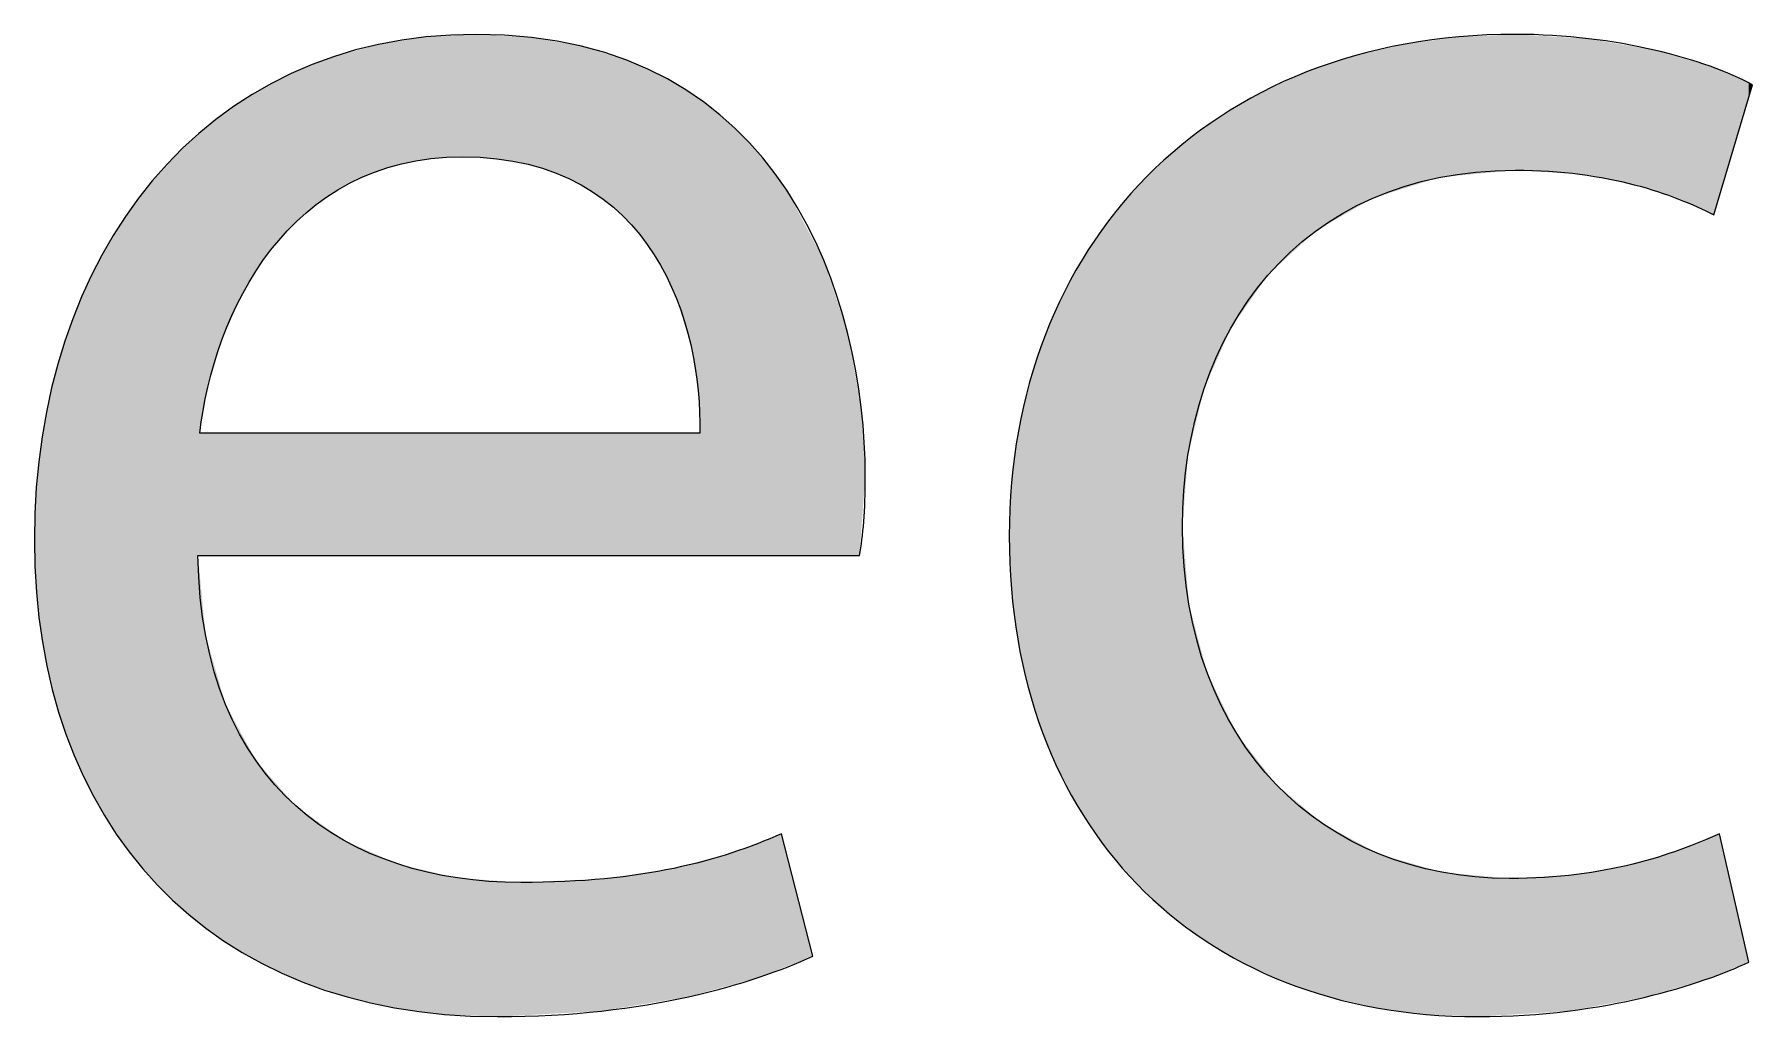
# Model space of a CAD drawing. Extents: x 0 to 360, y -268 to 0.
# Drawn here: x 19.016 to 21.663, y -160.834 to -159.32 of the extents above; entities that cross this region are included whole.
import ezdxf

# ---------------------------------------------------------------- set-up
doc = ezdxf.new("R2010")
doc.units = 0
doc.layers.add('LAYER_1', color=7, linetype='CONTINUOUS')

# ---------------------------------------------------------------- blocks, each defined once
blk = doc.blocks.new('*U109')
at = {"layer": 'LAYER_1', "color": 250}
for points in [[(19.5395, -159.5322), (19.5011, -159.3477), (19.5395, -159.3372)], [(19.5456, -159.5303), (19.5395, -159.3372), (19.5456, -159.3355)], [(19.5703, -159.5228), (19.5456, -159.3355), (19.5703, -159.3316)], [(19.5757, -159.5211), (19.5703, -159.3316), (19.5757, -159.3308)], [(19.5813, -159.5194), (19.5757, -159.3308), (19.5813, -159.3299)], [(19.619, -159.5127), (19.5813, -159.3299), (19.619, -159.3239)], [(19.6265, -159.5114), (19.619, -159.3239), (19.6265, -159.3236)], [(19.6476, -159.5102), (19.6265, -159.3236), (19.6476, -159.3225)], [(19.6675, -159.5091), (19.6476, -159.3225), (19.6675, -159.3215)], [(19.6753, -159.5086), (19.6675, -159.3215), (19.6753, -159.3211)], [(19.6963, -159.5098), (19.6753, -159.3211), (19.6963, -159.32)], [(19.6753, -159.5086), (19.6753, -159.3211), (19.6963, -159.5098)], [(19.6963, -159.5098), (19.6963, -159.32), (19.7283, -159.5116)], [(19.7283, -159.5116), (19.7283, -159.3218), (19.7292, -159.5117)], [(19.7292, -159.5117), (19.7292, -159.3218), (19.7652, -159.5181)], [(19.7652, -159.5181), (19.7652, -159.3238), (19.7763, -159.5201)], [(19.7763, -159.5201), (19.7763, -159.3244), (19.7816, -159.5218)], [(19.7816, -159.5218), (19.7816, -159.3247), (19.8195, -159.5337)], [(19.8195, -159.5337), (19.8195, -159.3314), (19.8581, -159.5519)], [(19.8581, -159.5519), (19.8581, -159.3381), (19.8589, -159.5524)], [(19.8589, -159.5524), (19.8589, -159.3383), (19.8894, -159.5722)], [(19.466, -159.5705), (19.4341, -159.3712), (19.466, -159.3585)], [(19.4764, -159.5642), (19.466, -159.3585), (19.4764, -159.3544)], [(19.492, -159.5548), (19.4764, -159.3544), (19.492, -159.3501)], [(19.4975, -159.5516), (19.492, -159.3501), (19.4975, -159.3487)], [(19.5011, -159.5494), (19.4975, -159.3487), (19.5011, -159.3477)], [(19.8894, -159.5722), (19.8894, -159.3477), (19.8922, -159.5741)], [(19.8922, -159.5741), (19.8922, -159.3486), (19.8942, -159.5757)], [(19.8942, -159.5757), (19.8942, -159.3492), (19.9222, -159.5997)], [(19.9222, -159.5997), (19.9222, -159.3579), (19.9286, -159.6068)], [(19.9286, -159.6068), (19.9286, -159.3599), (19.9483, -159.6284)], [(19.4053, -159.6226), (19.3795, -159.3973), (19.4053, -159.3835)], [(19.4115, -159.6167), (19.4053, -159.3835), (19.4115, -159.3802)], [(19.4185, -159.61), (19.4115, -159.3802), (19.4185, -159.3774)], [(19.4293, -159.5997), (19.4185, -159.3774), (19.4293, -159.3732)], [(19.4341, -159.595), (19.4293, -159.3732), (19.4341, -159.3712)], [(19.9483, -159.6284), (19.9483, -159.369), (19.9706, -159.6595)], [(19.9706, -159.6595), (19.9706, -159.3793), (19.9894, -159.6926)], [(19.9894, -159.6926), (19.9894, -159.388), (19.9911, -159.6963)], [(19.9911, -159.6963), (19.9911, -159.3887), (20.0009, -159.7182)], [(19.351, -159.6947), (19.3366, -159.4225), (19.351, -159.4126)], [(19.3567, -159.6851), (19.351, -159.4126), (19.3567, -159.4095)], [(19.3572, -159.6843), (19.3567, -159.4095), (19.3572, -159.4092)], [(19.3658, -159.6723), (19.3572, -159.4092), (19.3658, -159.4047)], [(19.3795, -159.6528), (19.3658, -159.4047), (19.3795, -159.3973)], [(20.0009, -159.7182), (20.0009, -159.395), (20.0049, -159.727)], [(20.0049, -159.727), (20.0049, -159.3975), (20.0238, -159.788)], [(20.0238, -159.788), (20.0238, -159.4095), (20.0269, -159.7981)], [(20.0269, -159.7981), (20.0269, -159.4115), (20.0383, -159.8686)], [(20.0383, -159.8686), (20.0383, -159.4188), (20.041, -159.9344)], [(19.3046, -159.7906), (19.2951, -159.4511), (19.3046, -159.4445)], [(19.3071, -159.7851), (19.3046, -159.4445), (19.3071, -159.4428)], [(19.3103, -159.778), (19.3071, -159.4428), (19.3103, -159.4407)], [(19.3366, -159.7192), (19.3103, -159.4407), (19.3366, -159.4225)], [(19.2705, -160.1232), (19.2676, -159.475), (19.2705, -159.4724)], [(19.2797, -159.8817), (19.2705, -159.4724), (19.2797, -159.4645)], [(19.2828, -159.8635), (19.2797, -159.4645), (19.2828, -159.4617)], [(19.2951, -159.8226), (19.2828, -159.4617), (19.2951, -159.4511)], [(19.2438, -160.6671), (19.2049, -159.5374), (19.2438, -159.4956)], [(19.2534, -160.6762), (19.2438, -159.4956), (19.2534, -159.4872)], [(19.2438, -160.6671), (19.2438, -159.4956), (19.2534, -160.6762)], [(19.2676, -160.6868), (19.2534, -159.4872), (19.2676, -159.475)], [(19.2534, -160.6762), (19.2534, -159.4872), (19.2676, -160.6868)], [(19.1973, -160.6216), (19.1615, -159.5929), (19.1973, -159.5455)], [(19.2049, -160.6304), (19.1973, -159.5455), (19.2049, -159.5374)], [(19.1973, -160.6216), (19.1973, -159.5455), (19.2049, -160.6304)], [(19.2049, -160.6304), (19.2049, -159.5374), (19.2438, -160.6671)], [(19.1558, -160.5712), (19.1236, -159.6535), (19.1558, -159.6005)], [(19.1615, -160.5795), (19.1558, -159.6005), (19.1615, -159.5929)], [(19.1558, -160.5712), (19.1558, -159.6005), (19.1615, -160.5795)], [(19.1615, -160.5795), (19.1615, -159.5929), (19.1973, -160.6216)], [(19.1236, -160.5238), (19.1194, -159.6603), (19.1236, -159.6535)], [(19.1236, -160.5238), (19.1236, -159.6535), (19.1558, -160.5712)], [(19.1194, -160.5161), (19.0911, -159.7187), (19.1194, -159.6603)], [(19.1194, -160.5161), (19.1194, -159.6603), (19.1236, -160.5238)], [(19.0883, -160.4565), (19.0642, -159.788), (19.0883, -159.7245)], [(19.0911, -160.4633), (19.0883, -159.7245), (19.0911, -159.7187)], [(19.0883, -160.4565), (19.0883, -159.7245), (19.0911, -160.4633)], [(19.0911, -160.4633), (19.0911, -159.7187), (19.1194, -160.5161)], [(19.0642, -160.3984), (19.0624, -159.7928), (19.0642, -159.788)], [(19.0642, -160.3984), (19.0642, -159.788), (19.0883, -160.4565)], [(19.0624, -160.3926), (19.0431, -159.8612), (19.0624, -159.7928)], [(19.0624, -160.3926), (19.0624, -159.7928), (19.0642, -160.3984)], [(19.0421, -160.3246), (19.0279, -159.9378), (19.0421, -159.8647)], [(19.0431, -160.3294), (19.0421, -159.8647), (19.0431, -159.8612)], [(19.0421, -160.3246), (19.0421, -159.8647), (19.0431, -160.3294)], [(19.0431, -160.3294), (19.0431, -159.8612), (19.0624, -160.3926)], [(19.0275, -160.2526), (19.0187, -160.0173), (19.0275, -159.94)], [(19.0279, -160.2563), (19.0275, -159.94), (19.0279, -159.9378)], [(19.0275, -160.2526), (19.0275, -159.94), (19.0279, -160.2563)], [(19.0279, -160.2563), (19.0279, -159.9378), (19.0421, -160.3246)], [(19.0185, -160.1766), (19.0155, -160.0991), (19.0185, -160.0182)], [(19.0187, -160.1795), (19.0185, -160.0182), (19.0187, -160.0173)], [(19.0185, -160.1766), (19.0185, -160.0182), (19.0187, -160.1795)], [(19.0187, -160.1795), (19.0187, -160.0173), (19.0275, -160.2526)], [(19.2676, -160.6868), (19.2676, -160.1232), (19.2705, -160.689)], [(19.2705, -160.689), (19.2705, -160.1532), (19.2797, -160.6959)], [(19.2797, -160.6959), (19.2797, -160.2473), (19.2828, -160.6983)], [(19.2828, -160.6983), (19.2828, -160.2582), (19.2951, -160.7075)], [(19.2951, -160.7075), (19.2951, -160.3002), (19.3046, -160.7147)], [(19.3046, -160.7147), (19.3046, -160.3332), (19.3071, -160.7166)], [(19.3071, -160.7166), (19.3071, -160.3417), (19.3103, -160.7184)], [(19.3103, -160.7184), (19.3103, -160.3525), (19.3366, -160.7341)], [(19.3366, -160.7341), (19.3366, -160.4013), (19.351, -160.7426)], [(19.351, -160.7426), (19.351, -160.4279), (19.3567, -160.746)], [(19.3567, -160.746), (19.3567, -160.4384), (19.3572, -160.7463)], [(19.3572, -160.7463), (19.3572, -160.4394), (19.3658, -160.7514)], [(19.3658, -160.7514), (19.3658, -160.4491), (19.3795, -160.7577)], [(19.3795, -160.7577), (19.3795, -160.4647), (19.4053, -160.7694)], [(19.4053, -160.7694), (19.4053, -160.4939), (19.4115, -160.7723)], [(19.4115, -160.7723), (19.4115, -160.501), (19.4185, -160.7755)], [(19.4185, -160.7755), (19.4185, -160.5089), (19.4293, -160.7804)], [(19.4293, -160.7804), (19.4293, -160.5166), (19.4341, -160.782)], [(19.4341, -160.782), (19.4341, -160.5201), (19.466, -160.7927)], [(19.466, -160.7927), (19.466, -160.543), (19.4764, -160.7962)], [(19.4764, -160.7962), (19.4764, -160.5504), (19.492, -160.8015)], [(20.1669, -160.7593), (20.1381, -160.5628), (20.1669, -160.5518)], [(19.492, -160.8015), (19.492, -160.5616), (19.4975, -160.8033)], [(19.4975, -160.8033), (19.4975, -160.564), (19.5011, -160.8041)], [(19.5011, -160.8041), (19.5011, -160.5656), (19.5395, -160.8129)], [(19.5395, -160.8129), (19.5395, -160.5825), (19.5456, -160.8143)], [(20.0902, -160.7845), (20.0466, -160.5929), (20.0902, -160.5813)], [(20.0955, -160.783), (20.0902, -160.5813), (20.0955, -160.5792)], [(20.1323, -160.7728), (20.0955, -160.5792), (20.1323, -160.5651)], [(20.1381, -160.7706), (20.1323, -160.5651), (20.1381, -160.5628)], [(19.5456, -160.8143), (19.5456, -160.5852), (19.5703, -160.82)], [(19.5703, -160.82), (19.5703, -160.596), (19.5757, -160.8207)], [(19.5757, -160.8207), (19.5757, -160.5984), (19.5813, -160.8214)], [(19.5813, -160.8214), (19.5813, -160.5997), (19.619, -160.8264)], [(19.619, -160.8264), (19.619, -160.6085), (19.6265, -160.8274)], [(19.6265, -160.8274), (19.6265, -160.6103), (19.6476, -160.8302)], [(19.9706, -160.8116), (19.9483, -160.613), (19.9706, -160.6096)], [(19.9894, -160.8085), (19.9706, -160.6096), (19.9894, -160.6068)], [(19.9911, -160.8082), (19.9894, -160.6068), (19.9911, -160.6066)], [(20.0009, -160.8066), (19.9911, -160.6066), (20.0009, -160.6051)], [(20.0049, -160.806), (20.0009, -160.6051), (20.0049, -160.604)], [(20.0238, -160.8028), (20.0049, -160.604), (20.0238, -160.599)], [(20.0269, -160.802), (20.0238, -160.599), (20.0269, -160.5982)], [(20.0383, -160.7988), (20.0269, -160.5982), (20.0383, -160.5951)], [(20.041, -160.7981), (20.0383, -160.5951), (20.041, -160.5944)], [(20.0466, -160.7965), (20.041, -160.5944), (20.0466, -160.5929)], [(19.6476, -160.8302), (19.6476, -160.6152), (19.6675, -160.831)], [(19.6675, -160.831), (19.6675, -160.6199), (19.6753, -160.8313)], [(19.6753, -160.8313), (19.6753, -160.6204), (19.6963, -160.8322)], [(19.6963, -160.8322), (19.6963, -160.622), (19.7283, -160.8336)], [(19.7283, -160.8336), (19.7283, -160.6242), (19.7292, -160.8336)], [(19.7763, -160.8311), (19.7652, -160.6269), (19.7763, -160.6264)], [(19.7816, -160.8308), (19.7763, -160.6264), (19.7816, -160.6261)], [(19.8195, -160.8287), (19.7816, -160.6261), (19.8195, -160.6244)], [(19.8581, -160.8267), (19.8195, -160.6244), (19.8581, -160.6227)], [(19.8589, -160.8266), (19.8581, -160.6227), (19.8589, -160.6227)], [(19.8894, -160.825), (19.8589, -160.6227), (19.8894, -160.6213)], [(19.8922, -160.8245), (19.8894, -160.6213), (19.8922, -160.6212)], [(19.8942, -160.8242), (19.8922, -160.6212), (19.8942, -160.6211)], [(19.9222, -160.8196), (19.8942, -160.6211), (19.9222, -160.6169)], [(19.9286, -160.8185), (19.9222, -160.6169), (19.9286, -160.6159)], [(19.9483, -160.8153), (19.9286, -160.6159), (19.9483, -160.613)]]:
    blk.add_solid(points, dxfattribs=at)
at = {"layer": 'LAYER_1', "color": 250, "extrusion": (0, 0, -1)}
for points in [[(-19.5395, -159.5322), (-19.5395, -159.3372), (-19.5456, -159.5303)], [(-19.5456, -159.5303), (-19.5456, -159.3355), (-19.5703, -159.5228)], [(-19.5703, -159.5228), (-19.5703, -159.3316), (-19.5757, -159.5211)], [(-19.5757, -159.5211), (-19.5757, -159.3308), (-19.5813, -159.5194)], [(-19.5813, -159.5194), (-19.5813, -159.3299), (-19.619, -159.5127)], [(-19.619, -159.5127), (-19.619, -159.3239), (-19.6265, -159.5114)], [(-19.6265, -159.5114), (-19.6265, -159.3236), (-19.6476, -159.5102)], [(-19.6476, -159.5102), (-19.6476, -159.3225), (-19.6675, -159.5091)], [(-19.6675, -159.5091), (-19.6675, -159.3215), (-19.6753, -159.5086)], [(-19.7283, -159.5116), (-19.6963, -159.32), (-19.7283, -159.3218)], [(-19.7292, -159.5117), (-19.7283, -159.3218), (-19.7292, -159.3218)], [(-19.7652, -159.5181), (-19.7292, -159.3218), (-19.7652, -159.3238)], [(-19.7763, -159.5201), (-19.7652, -159.3238), (-19.7763, -159.3244)], [(-19.7816, -159.5218), (-19.7763, -159.3244), (-19.7816, -159.3247)], [(-19.8195, -159.5337), (-19.7816, -159.3247), (-19.8195, -159.3314)], [(-19.8581, -159.5519), (-19.8195, -159.3314), (-19.8581, -159.3381)], [(-19.8589, -159.5524), (-19.8581, -159.3381), (-19.8589, -159.3383)], [(-19.8894, -159.5722), (-19.8589, -159.3383), (-19.8894, -159.3477)], [(-19.466, -159.5705), (-19.466, -159.3585), (-19.4764, -159.5642)], [(-19.4764, -159.5642), (-19.4764, -159.3544), (-19.492, -159.5548)], [(-19.492, -159.5548), (-19.492, -159.3501), (-19.4975, -159.5516)], [(-19.4975, -159.5516), (-19.4975, -159.3487), (-19.5011, -159.5494)], [(-19.5011, -159.5494), (-19.5011, -159.3477), (-19.5395, -159.5322)], [(-19.8922, -159.5741), (-19.8894, -159.3477), (-19.8922, -159.3486)], [(-19.8942, -159.5757), (-19.8922, -159.3486), (-19.8942, -159.3492)], [(-19.9222, -159.5997), (-19.8942, -159.3492), (-19.9222, -159.3579)], [(-19.9286, -159.6068), (-19.9222, -159.3579), (-19.9286, -159.3599)], [(-19.9483, -159.6284), (-19.9286, -159.3599), (-19.9483, -159.369)], [(-19.4053, -159.6226), (-19.4053, -159.3835), (-19.4115, -159.6167)], [(-19.4115, -159.6167), (-19.4115, -159.3802), (-19.4185, -159.61)], [(-19.4185, -159.61), (-19.4185, -159.3774), (-19.4293, -159.5997)], [(-19.4293, -159.5997), (-19.4293, -159.3732), (-19.4341, -159.595)], [(-19.4341, -159.595), (-19.4341, -159.3712), (-19.466, -159.5705)], [(-19.9706, -159.6595), (-19.9483, -159.369), (-19.9706, -159.3793)], [(-19.9894, -159.6926), (-19.9706, -159.3793), (-19.9894, -159.388)], [(-19.9911, -159.6963), (-19.9894, -159.388), (-19.9911, -159.3887)], [(-20.0009, -159.7182), (-19.9911, -159.3887), (-20.0009, -159.395)], [(-19.351, -159.6947), (-19.351, -159.4126), (-19.3567, -159.6851)], [(-19.3567, -159.6851), (-19.3567, -159.4095), (-19.3572, -159.6843)], [(-19.3572, -159.6843), (-19.3572, -159.4092), (-19.3658, -159.6723)], [(-19.3658, -159.6723), (-19.3658, -159.4047), (-19.3795, -159.6528)], [(-19.3795, -159.6528), (-19.3795, -159.3973), (-19.4053, -159.6226)], [(-20.0049, -159.727), (-20.0009, -159.395), (-20.0049, -159.3975)], [(-20.0238, -159.788), (-20.0049, -159.3975), (-20.0238, -159.4095)], [(-20.0269, -159.7981), (-20.0238, -159.4095), (-20.0269, -159.4115)], [(-20.0383, -159.8686), (-20.0269, -159.4115), (-20.0383, -159.4188)], [(-20.041, -159.9344), (-20.0383, -159.4188), (-20.041, -159.4204)], [(-19.3046, -159.7906), (-19.3046, -159.4445), (-19.3071, -159.7851)], [(-19.3071, -159.7851), (-19.3071, -159.4428), (-19.3103, -159.778)], [(-19.3103, -159.778), (-19.3103, -159.4407), (-19.3366, -159.7192)], [(-19.3366, -159.7192), (-19.3366, -159.4225), (-19.351, -159.6947)], [(-20.041, -160.1232), (-20.041, -159.4204), (-20.0466, -160.1232)], [(-20.0466, -160.1232), (-20.041, -159.4204), (-20.0466, -159.424)], [(-20.0466, -160.1232), (-20.0466, -159.424), (-20.0902, -160.1232)], [(-20.0902, -160.1232), (-20.0466, -159.424), (-20.0902, -159.4605)], [(-19.2705, -159.9344), (-19.2705, -159.4724), (-19.2797, -159.8817)], [(-19.2797, -159.8817), (-19.2797, -159.4645), (-19.2828, -159.8635)], [(-19.2828, -159.8635), (-19.2828, -159.4617), (-19.2951, -159.8226)], [(-19.2951, -159.8226), (-19.2951, -159.4511), (-19.3046, -159.7906)], [(-20.0902, -160.1232), (-20.0902, -159.4605), (-20.0955, -160.1232)], [(-20.0955, -160.1232), (-20.0902, -159.4605), (-20.0955, -159.4648)], [(-20.0955, -160.1232), (-20.0955, -159.4648), (-20.1323, -160.1232)], [(-20.1323, -160.1232), (-20.0955, -159.4648), (-20.1323, -159.5042)], [(-19.2676, -160.1232), (-19.2676, -159.475), (-19.2705, -160.1232)], [(-20.1323, -160.1232), (-20.1323, -159.5042), (-20.1381, -160.1232)], [(-20.1381, -160.1232), (-20.1323, -159.5042), (-20.1381, -159.5105)], [(-20.1381, -160.1232), (-20.1381, -159.5105), (-20.1669, -160.1232)], [(-20.1669, -160.1232), (-20.1381, -159.5105), (-20.1669, -159.5493)], [(-20.1669, -160.1232), (-20.1669, -159.5493), (-20.1748, -160.1232)], [(-20.1748, -160.1232), (-20.1669, -159.5493), (-20.1748, -159.56)], [(-20.1748, -160.1232), (-20.1748, -159.56), (-20.215, -160.1232)], [(-20.215, -160.1232), (-20.1748, -159.56), (-20.215, -159.6358)], [(-20.215, -160.1232), (-20.215, -159.6358), (-20.2319, -160.1232)], [(-20.2319, -160.1232), (-20.215, -159.6358), (-20.2319, -159.6677)], [(-20.2319, -160.1232), (-20.2319, -159.6677), (-20.2693, -160.1232)], [(-20.2693, -160.1232), (-20.2319, -159.6677), (-20.2693, -159.7814)], [(-20.2693, -160.1232), (-20.2693, -159.7814), (-20.287, -160.1232)], [(-20.287, -160.1232), (-20.2693, -159.7814), (-20.287, -159.8794)], [(-20.287, -160.1232), (-20.287, -159.8794), (-20.2897, -160.0857)], [(-20.2897, -160.0857), (-20.287, -159.8794), (-20.2897, -159.8946)], [(-20.2897, -160.0857), (-20.2897, -159.8946), (-20.2959, -160.0006)], [(-19.2705, -160.1232), (-19.2705, -159.9344), (-19.2797, -160.1232)], [(-19.2797, -160.1232), (-19.2705, -159.9344), (-19.2797, -159.9344)], [(-19.2797, -160.1232), (-19.2797, -159.9344), (-19.2828, -160.1232)], [(-19.2828, -160.1232), (-19.2797, -159.9344), (-19.2828, -159.9344)], [(-19.2828, -160.1232), (-19.2828, -159.9344), (-19.2951, -160.1232)], [(-19.2951, -160.1232), (-19.2828, -159.9344), (-19.2951, -159.9344)], [(-19.2951, -160.1232), (-19.2951, -159.9344), (-19.3046, -160.1232)], [(-19.3046, -160.1232), (-19.2951, -159.9344), (-19.3046, -159.9344)], [(-19.3046, -160.1232), (-19.3046, -159.9344), (-19.3071, -160.1232)], [(-19.3071, -160.1232), (-19.3046, -159.9344), (-19.3071, -159.9344)], [(-19.3071, -160.1232), (-19.3071, -159.9344), (-19.3103, -160.1232)], [(-19.3103, -160.1232), (-19.3071, -159.9344), (-19.3103, -159.9344)], [(-19.3103, -160.1232), (-19.3103, -159.9344), (-19.3366, -160.1232)], [(-19.3366, -160.1232), (-19.3103, -159.9344), (-19.3366, -159.9344)], [(-19.3366, -160.1232), (-19.3366, -159.9344), (-19.351, -160.1232)], [(-19.351, -160.1232), (-19.3366, -159.9344), (-19.351, -159.9344)], [(-19.351, -160.1232), (-19.351, -159.9344), (-19.3567, -160.1232)], [(-19.3567, -160.1232), (-19.351, -159.9344), (-19.3567, -159.9344)], [(-19.3567, -160.1232), (-19.3567, -159.9344), (-19.3572, -160.1232)], [(-19.3572, -160.1232), (-19.3567, -159.9344), (-19.3572, -159.9344)], [(-19.3572, -160.1232), (-19.3572, -159.9344), (-19.3658, -160.1232)], [(-19.3658, -160.1232), (-19.3572, -159.9344), (-19.3658, -159.9344)], [(-19.3658, -160.1232), (-19.3658, -159.9344), (-19.3795, -160.1232)], [(-19.3795, -160.1232), (-19.3658, -159.9344), (-19.3795, -159.9344)], [(-19.3795, -160.1232), (-19.3795, -159.9344), (-19.4053, -160.1232)], [(-19.4053, -160.1232), (-19.3795, -159.9344), (-19.4053, -159.9344)], [(-19.4053, -160.1232), (-19.4053, -159.9344), (-19.4115, -160.1232)], [(-19.4115, -160.1232), (-19.4053, -159.9344), (-19.4115, -159.9344)], [(-19.4115, -160.1232), (-19.4115, -159.9344), (-19.4185, -160.1232)], [(-19.4185, -160.1232), (-19.4115, -159.9344), (-19.4185, -159.9344)], [(-19.4185, -160.1232), (-19.4185, -159.9344), (-19.4293, -160.1232)], [(-19.4293, -160.1232), (-19.4185, -159.9344), (-19.4293, -159.9344)], [(-19.4293, -160.1232), (-19.4293, -159.9344), (-19.4341, -160.1232)], [(-19.4341, -160.1232), (-19.4293, -159.9344), (-19.4341, -159.9344)], [(-19.4341, -160.1232), (-19.4341, -159.9344), (-19.466, -160.1232)], [(-19.466, -160.1232), (-19.4341, -159.9344), (-19.466, -159.9344)], [(-19.466, -160.1232), (-19.466, -159.9344), (-19.4764, -160.1232)], [(-19.4764, -160.1232), (-19.466, -159.9344), (-19.4764, -159.9344)], [(-19.4764, -160.1232), (-19.4764, -159.9344), (-19.492, -160.1232)], [(-19.492, -160.1232), (-19.4764, -159.9344), (-19.492, -159.9344)], [(-19.492, -160.1232), (-19.492, -159.9344), (-19.4975, -160.1232)], [(-19.4975, -160.1232), (-19.492, -159.9344), (-19.4975, -159.9344)], [(-19.4975, -160.1232), (-19.4975, -159.9344), (-19.5011, -160.1232)], [(-19.5011, -160.1232), (-19.4975, -159.9344), (-19.5011, -159.9344)], [(-19.5011, -160.1232), (-19.5011, -159.9344), (-19.5395, -160.1232)], [(-19.5395, -160.1232), (-19.5011, -159.9344), (-19.5395, -159.9344)], [(-19.5395, -160.1232), (-19.5395, -159.9344), (-19.5456, -160.1232)], [(-19.5456, -160.1232), (-19.5395, -159.9344), (-19.5456, -159.9344)], [(-19.5456, -160.1232), (-19.5456, -159.9344), (-19.5703, -160.1232)], [(-19.5703, -160.1232), (-19.5456, -159.9344), (-19.5703, -159.9344)], [(-19.5703, -160.1232), (-19.5703, -159.9344), (-19.5757, -160.1232)], [(-19.5757, -160.1232), (-19.5703, -159.9344), (-19.5757, -159.9344)], [(-19.5757, -160.1232), (-19.5757, -159.9344), (-19.5813, -160.1232)], [(-19.5813, -160.1232), (-19.5757, -159.9344), (-19.5813, -159.9344)], [(-19.5813, -160.1232), (-19.5813, -159.9344), (-19.619, -160.1232)], [(-19.619, -160.1232), (-19.5813, -159.9344), (-19.619, -159.9344)], [(-19.619, -160.1232), (-19.619, -159.9344), (-19.6265, -160.1232)], [(-19.6265, -160.1232), (-19.619, -159.9344), (-19.6265, -159.9344)], [(-19.6265, -160.1232), (-19.6265, -159.9344), (-19.6476, -160.1232)], [(-19.6476, -160.1232), (-19.6265, -159.9344), (-19.6476, -159.9344)], [(-19.6476, -160.1232), (-19.6476, -159.9344), (-19.6675, -160.1232)], [(-19.6675, -160.1232), (-19.6476, -159.9344), (-19.6675, -159.9344)], [(-19.6675, -160.1232), (-19.6675, -159.9344), (-19.6753, -160.1232)], [(-19.6753, -160.1232), (-19.6675, -159.9344), (-19.6753, -159.9344)], [(-19.6753, -160.1232), (-19.6753, -159.9344), (-19.6963, -160.1232)], [(-19.6963, -160.1232), (-19.6753, -159.9344), (-19.6963, -159.9344)], [(-19.6963, -160.1232), (-19.6963, -159.9344), (-19.7283, -160.1232)], [(-19.7283, -160.1232), (-19.6963, -159.9344), (-19.7283, -159.9344)], [(-19.7283, -160.1232), (-19.7283, -159.9344), (-19.7292, -160.1232)], [(-19.7292, -160.1232), (-19.7283, -159.9344), (-19.7292, -159.9344)], [(-19.7292, -160.1232), (-19.7292, -159.9344), (-19.7652, -160.1232)], [(-19.7652, -160.1232), (-19.7292, -159.9344), (-19.7652, -159.9344)], [(-19.7652, -160.1232), (-19.7652, -159.9344), (-19.7763, -160.1232)], [(-19.7763, -160.1232), (-19.7652, -159.9344), (-19.7763, -159.9344)], [(-19.7763, -160.1232), (-19.7763, -159.9344), (-19.7816, -160.1232)], [(-19.7816, -160.1232), (-19.7763, -159.9344), (-19.7816, -159.9344)], [(-19.7816, -160.1232), (-19.7816, -159.9344), (-19.8195, -160.1232)], [(-19.8195, -160.1232), (-19.7816, -159.9344), (-19.8195, -159.9344)], [(-19.8195, -160.1232), (-19.8195, -159.9344), (-19.8581, -160.1232)], [(-19.8581, -160.1232), (-19.8195, -159.9344), (-19.8581, -159.9344)], [(-19.8581, -160.1232), (-19.8581, -159.9344), (-19.8589, -160.1232)], [(-19.8589, -160.1232), (-19.8581, -159.9344), (-19.8589, -159.9344)], [(-19.8589, -160.1232), (-19.8589, -159.9344), (-19.8894, -160.1232)], [(-19.8894, -160.1232), (-19.8589, -159.9344), (-19.8894, -159.9344)], [(-19.8894, -160.1232), (-19.8894, -159.9344), (-19.8922, -160.1232)], [(-19.8922, -160.1232), (-19.8894, -159.9344), (-19.8922, -159.9344)], [(-19.8922, -160.1232), (-19.8922, -159.9344), (-19.8942, -160.1232)], [(-19.8942, -160.1232), (-19.8922, -159.9344), (-19.8942, -159.9344)], [(-19.8942, -160.1232), (-19.8942, -159.9344), (-19.9222, -160.1232)], [(-19.9222, -160.1232), (-19.8942, -159.9344), (-19.9222, -159.9344)], [(-19.9222, -160.1232), (-19.9222, -159.9344), (-19.9286, -160.1232)], [(-19.9286, -160.1232), (-19.9222, -159.9344), (-19.9286, -159.9344)], [(-19.9286, -160.1232), (-19.9286, -159.9344), (-19.9483, -160.1232)], [(-19.9483, -160.1232), (-19.9286, -159.9344), (-19.9483, -159.9344)], [(-19.9483, -160.1232), (-19.9483, -159.9344), (-19.9706, -160.1232)], [(-19.9706, -160.1232), (-19.9483, -159.9344), (-19.9706, -159.9344)], [(-19.9706, -160.1232), (-19.9706, -159.9344), (-19.9894, -160.1232)], [(-19.9894, -160.1232), (-19.9706, -159.9344), (-19.9894, -159.9344)], [(-19.9894, -160.1232), (-19.9894, -159.9344), (-19.9911, -160.1232)], [(-19.9911, -160.1232), (-19.9894, -159.9344), (-19.9911, -159.9344)], [(-19.9911, -160.1232), (-19.9911, -159.9344), (-20.0009, -160.1232)], [(-20.0009, -160.1232), (-19.9911, -159.9344), (-20.0009, -159.9344)], [(-20.0009, -160.1232), (-20.0009, -159.9344), (-20.0049, -160.1232)], [(-20.0049, -160.1232), (-20.0009, -159.9344), (-20.0049, -159.9344)], [(-20.0049, -160.1232), (-20.0049, -159.9344), (-20.0238, -160.1232)], [(-20.0238, -160.1232), (-20.0049, -159.9344), (-20.0238, -159.9344)], [(-20.0238, -160.1232), (-20.0238, -159.9344), (-20.0269, -160.1232)], [(-20.0269, -160.1232), (-20.0238, -159.9344), (-20.0269, -159.9344)], [(-20.0269, -160.1232), (-20.0269, -159.9344), (-20.0383, -160.1232)], [(-20.0383, -160.1232), (-20.0269, -159.9344), (-20.0383, -159.9344)], [(-20.0383, -160.1232), (-20.0383, -159.9344), (-20.041, -160.1232)], [(-20.041, -160.1232), (-20.0383, -159.9344), (-20.041, -159.9344)], [(-19.2705, -160.689), (-19.2676, -160.1232), (-19.2705, -160.1532)], [(-19.2797, -160.6959), (-19.2705, -160.1532), (-19.2797, -160.2473)], [(-19.2828, -160.6983), (-19.2797, -160.2473), (-19.2828, -160.2582)], [(-19.2951, -160.7075), (-19.2828, -160.2582), (-19.2951, -160.3002)], [(-19.3046, -160.7147), (-19.2951, -160.3002), (-19.3046, -160.3332)], [(-19.3071, -160.7166), (-19.3046, -160.3332), (-19.3071, -160.3417)], [(-19.3103, -160.7184), (-19.3071, -160.3417), (-19.3103, -160.3525)], [(-19.3366, -160.7341), (-19.3103, -160.3525), (-19.3366, -160.4013)], [(-19.351, -160.7426), (-19.3366, -160.4013), (-19.351, -160.4279)], [(-19.3567, -160.746), (-19.351, -160.4279), (-19.3567, -160.4384)], [(-19.3572, -160.7463), (-19.3567, -160.4384), (-19.3572, -160.4394)], [(-19.3658, -160.7514), (-19.3572, -160.4394), (-19.3658, -160.4491)], [(-19.3795, -160.7577), (-19.3658, -160.4491), (-19.3795, -160.4647)], [(-19.4053, -160.7694), (-19.3795, -160.4647), (-19.4053, -160.4939)], [(-19.4115, -160.7723), (-19.4053, -160.4939), (-19.4115, -160.501)], [(-19.4185, -160.7755), (-19.4115, -160.501), (-19.4185, -160.5089)], [(-19.4293, -160.7804), (-19.4185, -160.5089), (-19.4293, -160.5166)], [(-19.4341, -160.782), (-19.4293, -160.5166), (-19.4341, -160.5201)], [(-19.466, -160.7927), (-19.4341, -160.5201), (-19.466, -160.543)], [(-19.4764, -160.7962), (-19.466, -160.543), (-19.4764, -160.5504)], [(-19.492, -160.8015), (-19.4764, -160.5504), (-19.492, -160.5616)], [(-20.1669, -160.7593), (-20.1669, -160.5518), (-20.1748, -160.7562)], [(-20.1748, -160.7562), (-20.1669, -160.5518), (-20.1748, -160.583)], [(-19.4975, -160.8033), (-19.492, -160.5616), (-19.4975, -160.564)], [(-19.5011, -160.8041), (-19.4975, -160.564), (-19.5011, -160.5656)], [(-19.5395, -160.8129), (-19.5011, -160.5656), (-19.5395, -160.5825)], [(-19.5456, -160.8143), (-19.5395, -160.5825), (-19.5456, -160.5852)], [(-20.0902, -160.7845), (-20.0902, -160.5813), (-20.0955, -160.783)], [(-20.0955, -160.783), (-20.0955, -160.5792), (-20.1323, -160.7728)], [(-20.1323, -160.7728), (-20.1323, -160.5651), (-20.1381, -160.7706)], [(-20.1381, -160.7706), (-20.1381, -160.5628), (-20.1669, -160.7593)], [(-20.1748, -160.7562), (-20.1748, -160.583), (-20.215, -160.7406)], [(-19.5703, -160.82), (-19.5456, -160.5852), (-19.5703, -160.596)], [(-19.5757, -160.8207), (-19.5703, -160.596), (-19.5757, -160.5984)], [(-19.5813, -160.8214), (-19.5757, -160.5984), (-19.5813, -160.5997)], [(-19.619, -160.8264), (-19.5813, -160.5997), (-19.619, -160.6085)], [(-19.6265, -160.8274), (-19.619, -160.6085), (-19.6265, -160.6103)], [(-19.6476, -160.8302), (-19.6265, -160.6103), (-19.6476, -160.6152)], [(-19.9706, -160.8116), (-19.9706, -160.6096), (-19.9894, -160.8085)], [(-19.9894, -160.8085), (-19.9894, -160.6068), (-19.9911, -160.8082)], [(-19.9911, -160.8082), (-19.9911, -160.6066), (-20.0009, -160.8066)], [(-20.0009, -160.8066), (-20.0009, -160.6051), (-20.0049, -160.806)], [(-20.0049, -160.806), (-20.0049, -160.604), (-20.0238, -160.8028)], [(-20.0238, -160.8028), (-20.0238, -160.599), (-20.0269, -160.802)], [(-20.0269, -160.802), (-20.0269, -160.5982), (-20.0383, -160.7988)], [(-20.0383, -160.7988), (-20.0383, -160.5951), (-20.041, -160.7981)], [(-20.041, -160.7981), (-20.041, -160.5944), (-20.0466, -160.7965)], [(-20.0466, -160.7965), (-20.0466, -160.5929), (-20.0902, -160.7845)], [(-19.6675, -160.831), (-19.6476, -160.6152), (-19.6675, -160.6199)], [(-19.6753, -160.8313), (-19.6675, -160.6199), (-19.6753, -160.6204)], [(-19.6963, -160.8322), (-19.6753, -160.6204), (-19.6963, -160.622)], [(-19.7283, -160.8336), (-19.6963, -160.622), (-19.7283, -160.6242)], [(-19.7292, -160.8336), (-19.7283, -160.6242), (-19.7292, -160.6243)], [(-19.7292, -160.8336), (-19.7292, -160.6243), (-19.7652, -160.8317)], [(-19.7652, -160.8317), (-19.7292, -160.6243), (-19.7652, -160.6269)], [(-19.7652, -160.8317), (-19.7652, -160.6269), (-19.7763, -160.8311)], [(-19.7763, -160.8311), (-19.7763, -160.6264), (-19.7816, -160.8308)], [(-19.7816, -160.8308), (-19.7816, -160.6261), (-19.8195, -160.8287)], [(-19.8195, -160.8287), (-19.8195, -160.6244), (-19.8581, -160.8267)], [(-19.8581, -160.8267), (-19.8581, -160.6227), (-19.8589, -160.8266)], [(-19.8589, -160.8266), (-19.8589, -160.6227), (-19.8894, -160.825)], [(-19.8894, -160.825), (-19.8894, -160.6213), (-19.8922, -160.8245)], [(-19.8922, -160.8245), (-19.8922, -160.6212), (-19.8942, -160.8242)], [(-19.8942, -160.8242), (-19.8942, -160.6211), (-19.9222, -160.8196)], [(-19.9222, -160.8196), (-19.9222, -160.6169), (-19.9286, -160.8185)], [(-19.9286, -160.8185), (-19.9286, -160.6159), (-19.9483, -160.8153)], [(-19.9483, -160.8153), (-19.9483, -160.613), (-19.9706, -160.8116)]]:
    blk.add_solid(points, dxfattribs=at)
blk = doc.blocks.new('*U110')
at = {"layer": 'LAYER_1', "color": 250}
for points in [[(21.1279, -159.5568), (21.0883, -159.3441), (21.1279, -159.3349)], [(21.1601, -159.5467), (21.1279, -159.3349), (21.1601, -159.3306)], [(21.1798, -159.5406), (21.1601, -159.3306), (21.1798, -159.3279)], [(21.1842, -159.5401), (21.1798, -159.3279), (21.1842, -159.3273)], [(21.2106, -159.5376), (21.1842, -159.3273), (21.2106, -159.3238)], [(21.2404, -159.5347), (21.2106, -159.3238), (21.2404, -159.3225)], [(21.2885, -159.5301), (21.2404, -159.3225), (21.2885, -159.3204)], [(21.2974, -159.5293), (21.2885, -159.3204), (21.2974, -159.32)], [(21.2974, -159.5293), (21.2974, -159.32), (21.3781, -159.5343)], [(21.3781, -159.5343), (21.3781, -159.3247), (21.3917, -159.5352)], [(21.3917, -159.5352), (21.3917, -159.3255), (21.3971, -159.5355)], [(21.3971, -159.5355), (21.3971, -159.3259), (21.4102, -159.538)], [(21.4102, -159.538), (21.4102, -159.3266), (21.4785, -159.5512)], [(21.4785, -159.5512), (21.4785, -159.3384), (21.4807, -159.5516)], [(21.4807, -159.5516), (21.4807, -159.3388), (21.496, -159.5565)], [(21.0112, -159.6109), (21.0026, -159.3689), (21.0112, -159.366)], [(21.0496, -159.5887), (21.0112, -159.366), (21.0496, -159.3531)], [(21.0769, -159.5728), (21.0496, -159.3531), (21.0769, -159.3467)], [(21.0837, -159.5707), (21.0769, -159.3467), (21.0837, -159.3451)], [(21.0883, -159.5693), (21.0837, -159.3451), (21.0883, -159.3441)], [(21.496, -159.5565), (21.496, -159.3414), (21.5118, -159.5616)], [(21.5118, -159.5616), (21.5118, -159.3442), (21.5492, -159.5738)], [(21.5492, -159.5738), (21.5492, -159.355), (21.5512, -159.5746)], [(21.5512, -159.5746), (21.5512, -159.3556), (21.5904, -159.5923)], [(20.9428, -159.6666), (20.9287, -159.3993), (20.9428, -159.3929)], [(20.9757, -159.6361), (20.9428, -159.3929), (20.9757, -159.378)], [(20.989, -159.6238), (20.9757, -159.378), (20.989, -159.3735)], [(21.0026, -159.6159), (20.989, -159.3735), (21.0026, -159.3689)], [(21.5904, -159.5923), (21.5904, -159.3669), (21.5977, -159.5956)], [(21.5977, -159.5956), (21.5977, -159.369), (21.6033, -159.5982)], [(21.6572, -159.4178), (21.6123, -159.3754), (21.6572, -159.395)], [(20.9067, -159.7049), (20.8788, -159.4256), (20.9067, -159.4093)], [(20.9163, -159.6912), (20.9067, -159.4093), (20.9163, -159.405)], [(20.9287, -159.6797), (20.9163, -159.405), (20.9287, -159.3993)], [(20.8592, -159.7727), (20.8426, -159.4468), (20.8592, -159.4371)], [(20.8682, -159.7598), (20.8592, -159.4371), (20.8682, -159.4318)], [(20.8788, -159.7447), (20.8682, -159.4318), (20.8788, -159.4256)], [(20.8181, -159.8659), (20.7946, -159.482), (20.8181, -159.4648)], [(20.8194, -159.8629), (20.8181, -159.4648), (20.8194, -159.4638)], [(20.823, -159.8547), (20.8194, -159.4638), (20.823, -159.4612)], [(20.8426, -159.8104), (20.823, -159.4612), (20.8426, -159.4468)], [(20.7836, -160.6897), (20.7647, -159.5073), (20.7836, -159.4901)], [(20.7848, -160.6905), (20.7836, -159.4901), (20.7848, -159.4893)], [(20.7836, -160.6897), (20.7836, -159.4901), (20.7848, -160.6905)], [(20.7932, -159.9686), (20.7848, -159.4893), (20.7932, -159.4831)], [(20.7946, -159.9626), (20.7932, -159.4831), (20.7946, -159.482)], [(20.7647, -160.6756), (20.73, -159.539), (20.7647, -159.5073)], [(20.7647, -160.6756), (20.7647, -159.5073), (20.7836, -160.6897)], [(20.73, -160.6435), (20.715, -159.5559), (20.73, -159.539)], [(20.73, -160.6435), (20.73, -159.539), (20.7647, -160.6756)], [(20.715, -160.6296), (20.6819, -159.5931), (20.715, -159.5559)], [(20.715, -160.6296), (20.715, -159.5559), (20.73, -160.6435)], [(20.6819, -160.5917), (20.6703, -159.6092), (20.6819, -159.5931)], [(20.6819, -160.5917), (20.6819, -159.5931), (20.715, -160.6296)], [(20.6703, -160.5784), (20.6396, -159.6521), (20.6703, -159.6092)], [(20.6703, -160.5784), (20.6703, -159.6092), (20.6819, -160.5917)], [(20.6396, -160.5345), (20.631, -159.6671), (20.6396, -159.6521)], [(20.6396, -160.5345), (20.6396, -159.6521), (20.6703, -160.5784)], [(20.631, -160.5223), (20.6032, -159.7158), (20.631, -159.6671)], [(20.631, -160.5223), (20.631, -159.6671), (20.6396, -160.5345)], [(20.5972, -160.4613), (20.573, -159.7838), (20.5972, -159.7292)], [(20.6032, -160.4721), (20.5972, -159.7292), (20.6032, -159.7158)], [(20.5972, -160.4613), (20.5972, -159.7292), (20.6032, -160.4721)], [(20.6032, -160.4721), (20.6032, -159.7158), (20.631, -160.5223)], [(20.573, -160.4048), (20.5691, -159.7954), (20.573, -159.7838)], [(20.573, -160.4048), (20.573, -159.7838), (20.5972, -160.4613)], [(20.5691, -160.3958), (20.5491, -159.8558), (20.5691, -159.7954)], [(20.5691, -160.3958), (20.5691, -159.7954), (20.573, -160.4048)], [(20.547, -160.326), (20.5319, -159.9315), (20.547, -159.8653)], [(20.5491, -160.3329), (20.547, -159.8653), (20.5491, -159.8558)], [(20.547, -160.326), (20.547, -159.8653), (20.5491, -160.3329)], [(20.5491, -160.3329), (20.5491, -159.8558), (20.5691, -160.3958)], [(20.5309, -160.2521), (20.5213, -160.0106), (20.5309, -159.9388)], [(20.5319, -160.2566), (20.5309, -159.9388), (20.5319, -159.9315)], [(20.5309, -160.2521), (20.5309, -159.9388), (20.5319, -160.2566)], [(20.5319, -160.2566), (20.5319, -159.9315), (20.547, -160.326)], [(20.5211, -160.1743), (20.5178, -160.0929), (20.5211, -160.0163)], [(20.5213, -160.1763), (20.5211, -160.0163), (20.5213, -160.0106)], [(20.5211, -160.1743), (20.5211, -160.0163), (20.5213, -160.1763)], [(20.5213, -160.1763), (20.5213, -160.0106), (20.5309, -160.2521)], [(20.7848, -160.6905), (20.7848, -160.0784), (20.7932, -160.6968)], [(20.7932, -160.6968), (20.7932, -160.1803), (20.7946, -160.6978)], [(20.7946, -160.6978), (20.7946, -160.1981), (20.8181, -160.7152)], [(20.8181, -160.7152), (20.8181, -160.2862), (20.8194, -160.7162)], [(20.8194, -160.7162), (20.8194, -160.2912), (20.823, -160.7183)], [(20.823, -160.7183), (20.823, -160.3047), (20.8426, -160.7298)], [(20.8426, -160.7298), (20.8426, -160.3448), (20.8592, -160.7396)], [(20.8592, -160.7396), (20.8592, -160.379), (20.8682, -160.7449)], [(20.8682, -160.7449), (20.8682, -160.3975), (20.8788, -160.7512)], [(20.8788, -160.7512), (20.8788, -160.4111), (20.9067, -160.7638)], [(20.9067, -160.7638), (20.9067, -160.447), (20.9163, -160.7682)], [(20.9163, -160.7682), (20.9163, -160.4594), (20.9287, -160.7738)], [(20.9287, -160.7738), (20.9287, -160.4754), (20.9428, -160.7803)], [(20.9428, -160.7803), (20.9428, -160.4873), (20.9757, -160.7913)], [(20.9757, -160.7913), (20.9757, -160.515), (20.989, -160.7958)], [(20.989, -160.7958), (20.989, -160.5261), (21.0026, -160.8004)], [(21.0026, -160.8004), (21.0026, -160.5376), (21.0112, -160.8033)], [(21.0112, -160.8033), (21.0112, -160.5421), (21.0496, -160.8121)], [(21.5977, -160.7737), (21.5904, -160.5606), (21.5977, -160.5577)], [(21.6033, -160.7714), (21.5977, -160.5577), (21.6033, -160.5554)], [(21.6123, -160.7677), (21.6033, -160.5554), (21.6123, -160.5518)], [(21.0496, -160.8121), (21.0496, -160.5625), (21.0769, -160.8184)], [(21.0769, -160.8184), (21.0769, -160.5771), (21.0837, -160.82)], [(21.0837, -160.82), (21.0837, -160.5807), (21.0883, -160.8206)], [(21.0883, -160.8206), (21.0883, -160.5831), (21.1279, -160.8259)], [(21.5492, -160.7886), (21.5118, -160.5885), (21.5492, -160.5771)], [(21.5512, -160.788), (21.5492, -160.5771), (21.5512, -160.5765)], [(21.5904, -160.7766), (21.5512, -160.5765), (21.5904, -160.5606)], [(21.1279, -160.8259), (21.1279, -160.5947), (21.1601, -160.8302)], [(21.1601, -160.8302), (21.1601, -160.6041), (21.1798, -160.831)], [(21.1798, -160.831), (21.1798, -160.6099), (21.1842, -160.8312)], [(21.1842, -160.8312), (21.1842, -160.6111), (21.2106, -160.8323)], [(21.4102, -160.8193), (21.3971, -160.6136), (21.4102, -160.6112)], [(21.4785, -160.8071), (21.4102, -160.6112), (21.4785, -160.5986)], [(21.4807, -160.8067), (21.4785, -160.5986), (21.4807, -160.5979)], [(21.496, -160.804), (21.4807, -160.5979), (21.496, -160.5933)], [(21.5118, -160.7994), (21.496, -160.5933), (21.5118, -160.5885)], [(21.2106, -160.8323), (21.2106, -160.6136), (21.2404, -160.8336)], [(21.2974, -160.8301), (21.2885, -160.6207), (21.2974, -160.6202)], [(21.3781, -160.8251), (21.2974, -160.6202), (21.3781, -160.6154)], [(21.3917, -160.8227), (21.3781, -160.6154), (21.3917, -160.6146)], [(21.3971, -160.8217), (21.3917, -160.6146), (21.3971, -160.6136)]]:
    blk.add_solid(points, dxfattribs=at)
at = {"layer": 'LAYER_1', "color": 250, "extrusion": (0, 0, -1)}
for points in [[(-21.1279, -159.5568), (-21.1279, -159.3349), (-21.1601, -159.5467)], [(-21.1601, -159.5467), (-21.1601, -159.3306), (-21.1798, -159.5406)], [(-21.1798, -159.5406), (-21.1798, -159.3279), (-21.1842, -159.5401)], [(-21.1842, -159.5401), (-21.1842, -159.3273), (-21.2106, -159.5376)], [(-21.2106, -159.5376), (-21.2106, -159.3238), (-21.2404, -159.5347)], [(-21.2404, -159.5347), (-21.2404, -159.3225), (-21.2885, -159.5301)], [(-21.2885, -159.5301), (-21.2885, -159.3204), (-21.2974, -159.5293)], [(-21.3781, -159.5343), (-21.2974, -159.32), (-21.3781, -159.3247)], [(-21.3917, -159.5352), (-21.3781, -159.3247), (-21.3917, -159.3255)], [(-21.3971, -159.5355), (-21.3917, -159.3255), (-21.3971, -159.3259)], [(-21.4102, -159.538), (-21.3971, -159.3259), (-21.4102, -159.3266)], [(-21.4785, -159.5512), (-21.4102, -159.3266), (-21.4785, -159.3384)], [(-21.4807, -159.5516), (-21.4785, -159.3384), (-21.4807, -159.3388)], [(-21.496, -159.5565), (-21.4807, -159.3388), (-21.496, -159.3414)], [(-21.0112, -159.6109), (-21.0112, -159.366), (-21.0496, -159.5887)], [(-21.0496, -159.5887), (-21.0496, -159.3531), (-21.0769, -159.5728)], [(-21.0769, -159.5728), (-21.0769, -159.3467), (-21.0837, -159.5707)], [(-21.0837, -159.5707), (-21.0837, -159.3451), (-21.0883, -159.5693)], [(-21.0883, -159.5693), (-21.0883, -159.3441), (-21.1279, -159.5568)], [(-21.5118, -159.5616), (-21.496, -159.3414), (-21.5118, -159.3442)], [(-21.5492, -159.5738), (-21.5118, -159.3442), (-21.5492, -159.355)], [(-21.5512, -159.5746), (-21.5492, -159.355), (-21.5512, -159.3556)], [(-21.5904, -159.5923), (-21.5512, -159.3556), (-21.5904, -159.3669)], [(-20.9428, -159.6666), (-20.9428, -159.3929), (-20.9757, -159.6361)], [(-20.9757, -159.6361), (-20.9757, -159.378), (-20.989, -159.6238)], [(-20.989, -159.6238), (-20.989, -159.3735), (-21.0026, -159.6159)], [(-21.0026, -159.6159), (-21.0026, -159.3689), (-21.0112, -159.6109)], [(-21.5977, -159.5956), (-21.5904, -159.3669), (-21.5977, -159.369)], [(-21.6033, -159.5982), (-21.5977, -159.369), (-21.6033, -159.3715)], [(-21.6033, -159.5982), (-21.6033, -159.3715), (-21.6123, -159.5682)], [(-21.6123, -159.5682), (-21.6033, -159.3715), (-21.6123, -159.3754)], [(-21.6123, -159.5682), (-21.6123, -159.3754), (-21.6572, -159.4178)], [(-20.9067, -159.7049), (-20.9067, -159.4093), (-20.9163, -159.6912)], [(-20.9163, -159.6912), (-20.9163, -159.405), (-20.9287, -159.6797)], [(-20.9287, -159.6797), (-20.9287, -159.3993), (-20.9428, -159.6666)], [(-21.6572, -159.4178), (-21.6572, -159.395), (-21.6633, -159.3977)], [(-20.8592, -159.7727), (-20.8592, -159.4371), (-20.8682, -159.7598)], [(-20.8682, -159.7598), (-20.8682, -159.4318), (-20.8788, -159.7447)], [(-20.8788, -159.7447), (-20.8788, -159.4256), (-20.9067, -159.7049)], [(-20.8181, -159.8659), (-20.8181, -159.4648), (-20.8194, -159.8629)], [(-20.8194, -159.8629), (-20.8194, -159.4638), (-20.823, -159.8547)], [(-20.823, -159.8547), (-20.823, -159.4612), (-20.8426, -159.8104)], [(-20.8426, -159.8104), (-20.8426, -159.4468), (-20.8592, -159.7727)], [(-20.7848, -160.0784), (-20.7848, -159.4893), (-20.7932, -159.9686)], [(-20.7932, -159.9686), (-20.7932, -159.4831), (-20.7946, -159.9626)], [(-20.7946, -159.9626), (-20.7946, -159.482), (-20.8181, -159.8659)], [(-20.7932, -160.6968), (-20.7848, -160.0784), (-20.7932, -160.1803)], [(-20.7946, -160.6978), (-20.7932, -160.1803), (-20.7946, -160.1981)], [(-20.8181, -160.7152), (-20.7946, -160.1981), (-20.8181, -160.2862)], [(-20.8194, -160.7162), (-20.8181, -160.2862), (-20.8194, -160.2912)], [(-20.823, -160.7183), (-20.8194, -160.2912), (-20.823, -160.3047)], [(-20.8426, -160.7298), (-20.823, -160.3047), (-20.8426, -160.3448)], [(-20.8592, -160.7396), (-20.8426, -160.3448), (-20.8592, -160.379)], [(-20.8682, -160.7449), (-20.8592, -160.379), (-20.8682, -160.3975)], [(-20.8788, -160.7512), (-20.8682, -160.3975), (-20.8788, -160.4111)], [(-20.9067, -160.7638), (-20.8788, -160.4111), (-20.9067, -160.447)], [(-20.9163, -160.7682), (-20.9067, -160.447), (-20.9163, -160.4594)], [(-20.9287, -160.7738), (-20.9163, -160.4594), (-20.9287, -160.4754)], [(-20.9428, -160.7803), (-20.9287, -160.4754), (-20.9428, -160.4873)], [(-20.9757, -160.7913), (-20.9428, -160.4873), (-20.9757, -160.515)], [(-20.989, -160.7958), (-20.9757, -160.515), (-20.989, -160.5261)], [(-21.0026, -160.8004), (-20.989, -160.5261), (-21.0026, -160.5376)], [(-21.0112, -160.8033), (-21.0026, -160.5376), (-21.0112, -160.5421)], [(-21.0496, -160.8121), (-21.0112, -160.5421), (-21.0496, -160.5625)], [(-21.5977, -160.7737), (-21.5977, -160.5577), (-21.6033, -160.7714)], [(-21.6033, -160.7714), (-21.6033, -160.5554), (-21.6123, -160.7677)], [(-21.6123, -160.7677), (-21.6123, -160.5518), (-21.6572, -160.7495)], [(-21.0769, -160.8184), (-21.0496, -160.5625), (-21.0769, -160.5771)], [(-21.0837, -160.82), (-21.0769, -160.5771), (-21.0837, -160.5807)], [(-21.0883, -160.8206), (-21.0837, -160.5807), (-21.0883, -160.5831)], [(-21.1279, -160.8259), (-21.0883, -160.5831), (-21.1279, -160.5947)], [(-21.5492, -160.7886), (-21.5492, -160.5771), (-21.5512, -160.788)], [(-21.5512, -160.788), (-21.5512, -160.5765), (-21.5904, -160.7766)], [(-21.5904, -160.7766), (-21.5904, -160.5606), (-21.5977, -160.7737)], [(-21.1601, -160.8302), (-21.1279, -160.5947), (-21.1601, -160.6041)], [(-21.1798, -160.831), (-21.1601, -160.6041), (-21.1798, -160.6099)], [(-21.1842, -160.8312), (-21.1798, -160.6099), (-21.1842, -160.6111)], [(-21.2106, -160.8323), (-21.1842, -160.6111), (-21.2106, -160.6136)], [(-21.4102, -160.8193), (-21.4102, -160.6112), (-21.4785, -160.8071)], [(-21.4785, -160.8071), (-21.4785, -160.5986), (-21.4807, -160.8067)], [(-21.4807, -160.8067), (-21.4807, -160.5979), (-21.496, -160.804)], [(-21.496, -160.804), (-21.496, -160.5933), (-21.5118, -160.7994)], [(-21.5118, -160.7994), (-21.5118, -160.5885), (-21.5492, -160.7886)], [(-21.2404, -160.8336), (-21.2106, -160.6136), (-21.2404, -160.6163)], [(-21.2404, -160.8336), (-21.2404, -160.6163), (-21.2885, -160.8306)], [(-21.2885, -160.8306), (-21.2404, -160.6163), (-21.2885, -160.6207)], [(-21.2885, -160.8306), (-21.2885, -160.6207), (-21.2974, -160.8301)], [(-21.2974, -160.8301), (-21.2974, -160.6202), (-21.3781, -160.8251)], [(-21.3781, -160.8251), (-21.3781, -160.6154), (-21.3917, -160.8227)], [(-21.3917, -160.8227), (-21.3917, -160.6146), (-21.3971, -160.8217)], [(-21.3971, -160.8217), (-21.3971, -160.6136), (-21.4102, -160.8193)]]:
    blk.add_solid(points, dxfattribs=at)
blk = doc.blocks.new('BLOCK_15')
at = {"layer": 'LAYER_1'}
for points, knots in [([(19.2676, -160.1232), (19.2734, -160.4801), (19.4984, -160.6269), (19.7652, -160.6269), (19.9542, -160.6269), (20.071, -160.5938), (20.1669, -160.5518), (20.1669, -160.5518), (20.215, -160.7406), (20.215, -160.7406), (20.1219, -160.7826), (19.96, -160.8336), (19.7292, -160.8336), (19.2825, -160.8336), (19.0155, -160.5366), (19.0155, -160.0991), (19.0155, -159.6616), (19.2734, -159.32), (19.6963, -159.32), (20.1729, -159.32), (20.2959, -159.7332), (20.2959, -160.0006), (20.2959, -160.0543), (20.2928, -160.0929), (20.287, -160.1232), (20.287, -160.1232), (19.2676, -160.1232), (19.2676, -160.1232)], [0, 0, 0, 0, 1, 1, 1, 2, 2, 2, 3, 3, 3, 4, 4, 4, 5, 5, 5, 6, 6, 6, 7, 7, 7, 8, 8, 8, 9, 9, 9, 9]), ([(21.6572, -160.7495), (21.5882, -160.7826), (21.4354, -160.8336), (21.2404, -160.8336), (20.8027, -160.8336), (20.5178, -160.5366), (20.5178, -160.0929), (20.5178, -159.6464), (20.8237, -159.32), (21.2974, -159.32), (21.4533, -159.32), (21.5913, -159.3586), (21.6633, -159.3977), (21.6633, -159.3977), (21.6033, -159.5982), (21.6033, -159.5982), (21.5403, -159.5658), (21.4414, -159.5293), (21.2974, -159.5293), (20.9646, -159.5293), (20.7848, -159.778), (20.7848, -160.0784), (20.7848, -160.414), (21.0006, -160.6207), (21.2885, -160.6207), (21.4383, -160.6207), (21.5374, -160.5849), (21.6123, -160.5518), (21.6123, -160.5518), (21.6572, -160.7495), (21.6572, -160.7495)], [0, 0, 0, 0, 1, 1, 1, 2, 2, 2, 3, 3, 3, 4, 4, 4, 5, 5, 5, 6, 6, 6, 7, 7, 7, 8, 8, 8, 9, 9, 9, 10, 10, 10, 10]), ([(20.041, -159.9344), (20.0441, -159.7691), (19.9721, -159.5086), (19.6753, -159.5086), (19.4054, -159.5086), (19.2915, -159.7511), (19.2705, -159.9344), (19.2705, -159.9344), (20.041, -159.9344), (20.041, -159.9344)], [0, 0, 0, 0, 1, 1, 1, 2, 2, 2, 3, 3, 3, 3])]:
    blk.add_open_spline(points, degree=3, knots=knots, dxfattribs=at)
at = {"layer": 'LAYER_1', "color": 250}
for name in ['*U109', '*U110']:
    blk.add_blockref(name, (0, 0), dxfattribs=at)
blk = doc.blocks.new('BLOCK_4')
at = {"layer": 'LAYER_1'}
blk.add_blockref('BLOCK_15', (0, 0), dxfattribs=at)

msp = doc.modelspace()

# ---------------------------------------------------------------- block references
at = {"layer": 'LAYER_1'}
msp.add_blockref('BLOCK_4', (0, 0), dxfattribs=at)

doc.saveas('drawing.dxf')
